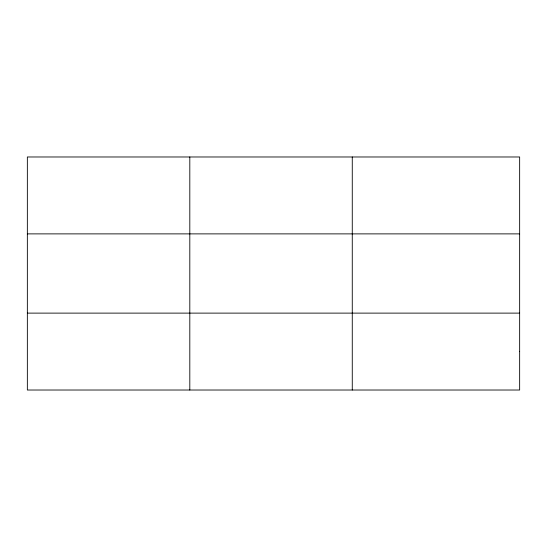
<?xml version="1.0" encoding="UTF-8"?>
<svg xmlns="http://www.w3.org/2000/svg" width="547" height="547" viewBox="0 0 547 547"><rect width="100%" height="100%" fill="white"/><g stroke="black" fill="none" stroke-linecap="round" stroke-linejoin="round"><path stroke-width="0.82" d="M189.809 156.982L189.809 390.018M352.268 156.982L352.268 390.018M27.35 233.884L519.65 233.884M27.35 313.116L519.65 313.116M519.65 351.564L519.65 390.018L27.35 390.018L27.35 156.982L519.65 156.982L519.65 351.564"/></g></svg>
